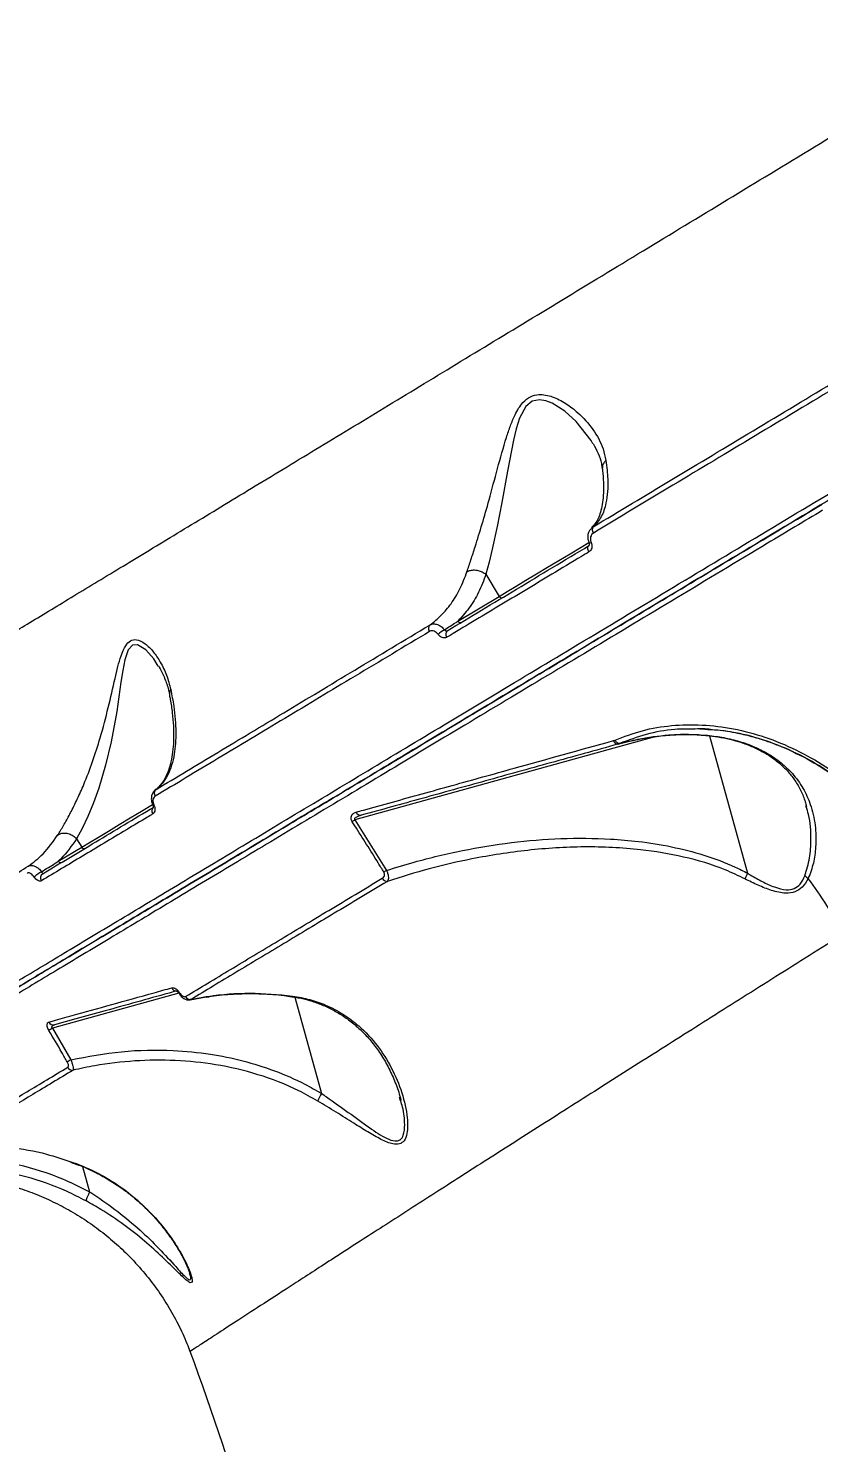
# Model space of a CAD drawing. Header units: millimetres. Extents: x -10374 to 11119, y -8221 to 9433.
# Drawn here: x 5060.3 to 5205.2, y 2134 to 2393.4 of the extents above; entities that cross this region are included whole.
import ezdxf

# ---------------------------------------------------------------- set-up
doc = ezdxf.new("R2010")
doc.units = ezdxf.units.MM
for name, color, linetype in [('DIKOM_ОБЪЕКТ', 7, 'Continuous'), ('DIKOM_РАЗМЕР_ЗОНА', 7, 'Continuous'), ('DIKOM_РАЗМЕР_ОБЪЕКТА', 7, 'Continuous')]:
    doc.layers.add(name, color=color, linetype=linetype)
doc.styles.add('style1', font='arial.ttf', dxfattribs={"width": 0.8})
doc.dimstyles.new('1-50', dxfattribs={"dimtxt": 300, "dimasz": 200, "dimexe": 100, "dimexo": 0, "dimgap": 100, "dimtad": 0, "dimdec": 0, "dimtxsty": 'style1', "dimcen": 0, "dimclrd": 7, "dimclre": 7, "dimadec": 1, "dimazin": 2, "dimtfac": 1, "dimtdec": 0, "dimtmove": 1, "dimatfit": 3, "dimfxl": 0, "dimlwd": 25, "dimlwe": 18, "dimarcsym": 0})

# ---------------------------------------------------------------- blocks, each defined once
blk = doc.blocks.new('*D15')
at = {"layer": 'Defpoints', "color": 0, "transparency": 16777216}
for p in [(-5227.87, 8308.78), (9119.43, -1150.4), (-5227.87, -1991.82)]:
    blk.add_point(p, dxfattribs=at)
at = {"layer": 'DIKOM_РАЗМЕР_ОБЪЕКТА', "color": 7, "lineweight": 18, "transparency": 16777216}
for p, q in [((-5227.87, -1991.82), (-5227.87, 8408.78)), ((9119.43, -1150.4), (9119.43, 8408.78))]:
    blk.add_line(p, q, dxfattribs=at)
at = {"layer": 'DIKOM_РАЗМЕР_ОБЪЕКТА', "color": 7, "lineweight": 25, "transparency": 16777216}
for p, q in [((-5027.87, 8308.78), (187.44, 8308.78)), ((8919.43, 8308.78), (1267.22, 8308.78))]:
    blk.add_line(p, q, dxfattribs=at)
at = {"layer": 'DIKOM_РАЗМЕР_ОБЪЕКТА', "color": 7, "transparency": 16777216}
for points in [[(-5027.87, 8342.11), (-5027.87, 8275.44), (-5227.87, 8308.78)], [(8919.43, 8342.11), (8919.43, 8275.44), (9119.43, 8308.78)]]:
    blk.add_solid(points, dxfattribs=at)
at = {"layer": 'DIKOM_РАЗМЕР_ОБЪЕКТА', "color": 0, "transparency": 16777216, "insert": (727.33, 8308.78), "char_height": 300, "attachment_point": 5, "style": 'style1'}
blk.add_mtext('14350', dxfattribs=at)
blk = doc.blocks.new('*D14')
at = {"layer": 'Defpoints', "color": 0, "transparency": 16777216}
for p in [(-7515.85, 9236.32), (11119.43, -1423.4), (-7515.85, -2401.58)]:
    blk.add_point(p, dxfattribs=at)
at = {"layer": 'DIKOM_РАЗМЕР_ЗОНА', "color": 7, "lineweight": 18, "transparency": 16777216}
for p, q in [((-7515.85, -2401.58), (-7515.85, 9336.32)), ((11119.43, -1423.4), (11119.43, 9336.32))]:
    blk.add_line(p, q, dxfattribs=at)
at = {"layer": 'DIKOM_РАЗМЕР_ЗОНА', "color": 7, "lineweight": 25, "transparency": 16777216}
for p, q in [((-7315.85, 9236.32), (77.56, 9236.32)), ((10919.43, 9236.32), (1157.34, 9236.32))]:
    blk.add_line(p, q, dxfattribs=at)
at = {"layer": 'DIKOM_РАЗМЕР_ЗОНА', "color": 7, "transparency": 16777216}
for points in [[(-7315.85, 9269.65), (-7315.85, 9202.98), (-7515.85, 9236.32)], [(10919.43, 9269.65), (10919.43, 9202.98), (11119.43, 9236.32)]]:
    blk.add_solid(points, dxfattribs=at)
at = {"layer": 'DIKOM_РАЗМЕР_ЗОНА', "color": 0, "transparency": 16777216, "insert": (617.45, 9236.32), "char_height": 300, "attachment_point": 5, "style": 'style1'}
blk.add_mtext('18650', dxfattribs=at)

msp = doc.modelspace()

# ---------------------------------------------------------------- linework, layer by layer
at = {"layer": 'DIKOM_ОБЪЕКТ', "color": 7, "linetype": 'Continuous', "lineweight": 15}
for p, q in [((5163.67, 2301.78), (5163.88, 2301.98)), ((5144.23, 2293.27), (5146.66, 2289.23)), ((5139.08, 2284.68), (5146.66, 2289.23)), ((5182.53, 2264.98), (5184.33, 2264.87)), ((5175.18, 2263.48), (5120.2, 2248.23)), ((5167.6, 2262.78), (5167.64, 2262.79)), ((5167.64, 2262.79), (5167.9, 2262.88)), ((5168.45, 2262.14), (5168.43, 2262.13)), ((5168.7, 2262.24), (5168.45, 2262.14)), ((5183.53, 2263.86), (5184.85, 2263.76)), ((5185.19, 2263.65), (5192.18, 2238.47)), ((5083.75, 2253.85), (5083.61, 2253.74)), ((5202.9, 2250.66), (5202.86, 2250.79)), ((5120.2, 2248.23), (5126, 2238.98)), ((5069.2, 2244.78), (5069.2, 2244.77)), ((5069.2, 2244.77), (5070.12, 2243.24)), ((5065.84, 2240.67), (5070.12, 2243.24)), ((5087.93, 2216.46), (5064.76, 2210.03)), ((5090.15, 2215.32), (5090.01, 2215.29)), ((5090.02, 2215.24), (5092.92, 2215.79)), ((5090.15, 2215.32), (5092.97, 2215.84)), ((5092.97, 2215.84), (5092.91, 2215.78)), ((5109.19, 2215.73), (5114.08, 2198.09)), ((5064.76, 2210.03), (5068.13, 2204.26)), ((5128.59, 2196.74), (5128.39, 2197.42)), ((5068.06, 2185.49), (5069.23, 2185.05)), ((5068.13, 2185.54), (5069.32, 2185.17)), ((5070.29, 2184.67), (5071.58, 2180.02)), ((5089.89, 2165.1), (5089.96, 2164.91)), ((5089.95, 2164.95), (5089.91, 2165.07))]:
    msp.add_line(p, q, dxfattribs=at)
at = {"layer": 'DIKOM_ОБЪЕКТ', "color": 7, "linetype": 'Continuous', "lineweight": 15, "flags": 128}
for points in [[(5163.82, 2317.21), (5163.52, 2317.82), (5160.78, 2321.27), (5158.7, 2323.16), (5156.35, 2324.65), (5155.22, 2325.09), (5154.06, 2325.29), (5152.69, 2325.02), (5151.53, 2324.07), (5150.38, 2321.9), (5149.76, 2319.92), (5149.27, 2317.85), (5148.18, 2312.17), (5147.16, 2306.45), (5146.29, 2302.06), (5145.37, 2297.88), (5144.79, 2295.48), (5144.23, 2293.28), (5144.23, 2293.28), (5144.23, 2293.28)], [(5146.66, 2289.23), (5148.1, 2290.1), (5149.74, 2291.09), (5151.56, 2292.18), (5153.5, 2293.34), (5155.52, 2294.56), (5157.59, 2295.8), (5159.66, 2297.05), (5161.69, 2298.26), (5163.09, 2299.11)], [(5163.1, 2297.37), (5163.01, 2297.55), (5162.95, 2297.72), (5162.91, 2297.9), (5162.89, 2298.07), (5162.91, 2298.22), (5162.95, 2298.35), (5163.02, 2298.46), (5163.11, 2298.53)], [(5084.16, 2276.46), (5083.35, 2277.77), (5081.87, 2279.44), (5080.36, 2280.35), (5079.41, 2280.25), (5078.67, 2279.41), (5078.04, 2277.6), (5077.64, 2275.61), (5077.32, 2273.48), (5076.54, 2268.11), (5075.54, 2262.57), (5074.51, 2258.25), (5073.25, 2254.03), (5072.29, 2251.37), (5071.26, 2248.88), (5070.21, 2246.68), (5069.2, 2244.78), (5069.2, 2244.78), (5069.2, 2244.78)], [(5168.43, 2262.13), (5168.34, 2262.12), (5168.23, 2262.13), (5168.11, 2262.18), (5168, 2262.26), (5167.89, 2262.36), (5167.79, 2262.49), (5167.71, 2262.63), (5167.64, 2262.79)], [(5183.46, 2263.82), (5183.46, 2263.82), (5183.53, 2263.86)], [(5070.12, 2243.24), (5071.56, 2244.11), (5073.22, 2245.1), (5075.04, 2246.2), (5076.98, 2247.37), (5079.02, 2248.59), (5081.1, 2249.84), (5083.1, 2251.04)], [(5083.17, 2250.96), (5083.17, 2250.96), (5083.17, 2250.96)], [(5087.98, 2216.39), (5087.98, 2216.39), (5088.01, 2216.43), (5088.09, 2216.5)]]:
    msp.add_lwpolyline(points, dxfattribs=at)
at = {"layer": 'DIKOM_ОБЪЕКТ', "color": 7, "linetype": 'Continuous', "lineweight": 15}
for centre, radius, start, end in [((5164.61, 2301.43), 0.908, 142.5642, 220.183), ((5163.06, 2299.98), 0.968, 272.8696, 297.4458), ((5147.07, 2289.42), 0.455, 204.675, 292.7059), ((5134.57, 2283.35), 0.905, 137.3181, 218.567), ((5140.43, 2276.77), 7.41, 121.0668, 132.2252), ((5137.73, 2282.28), 0.883, 134.2293, 219.5336), ((5139.5, 2284.87), 0.454, 204.6198, 292.761), ((5168.4, 2262.94), 0.815, 191.2044, 271.354), ((5084.35, 2253.11), 0.93, 130.2398, 215.2109), ((5083.91, 2249.87), 0.944, 135.2051, 214.949), ((5083.25, 2251.2), 0.252, 251.4701, 297.5574), ((5121.25, 2249.91), 0.837, 196.9552, 277.3918), ((5127.3, 2237.33), 13.02, 123.097, 125.6993), ((5070.53, 2243.43), 0.454, 204.6236, 292.7189), ((5064.76, 2234.61), 4.58, 115.8329, 136.5159), ((5063.51, 2237.59), 0.943, 124.9155, 213.9061), ((5066.25, 2240.86), 0.454, 204.5887, 292.7921), ((5134.03, 2225.95), 15.31, 121.6387, 123.8436), ((5126.15, 2238), 1.03, 206.3372, 269.9018), ((5204.73, 2239.78), 2.69, 221.3541, 237.9288), ((5140.13, 2190.41), 78.79, 27.913, 36.6975), ((5087.5, 2217.81), 0.941, 202.9072, 269.5972), ((5090.08, 2216.34), 1.01, 207.1809, 273.898), ((5064.93, 2211.56), 0.927, 204.8676, 283.2236), ((5070.15, 2200.93), 10.58, 120.6545, 124.7213), ((5073.61, 2194.61), 11.1, 119.6227, 123.492), ((5068.45, 2203.35), 1.01, 207.6507, 275.9483), ((4709, 2007.6), 407, 10.4024, 20.5984)]:
    msp.add_arc(centre, radius, start, end, dxfattribs=at)
for points, knots in [([(5035.27, 2269.09), (5036.35, 2269.74), (5038.52, 2271.06), (5043.08, 2273.82), (5048.55, 2277.13), (5055.01, 2281.04), (5062.41, 2285.52), (5070.72, 2290.56), (5079.97, 2296.16), (5090.11, 2302.3), (5101.1, 2308.96), (5112.89, 2316.11), (5125.43, 2323.71), (5138.68, 2331.75), (5152.64, 2340.22), (5167.28, 2349.1), (5182.53, 2358.36), (5198.33, 2367.95), (5214.6, 2377.84), (5231.31, 2387.99), (5248.42, 2398.4), (5265.92, 2409.05), (5283.73, 2419.9), (5301.77, 2430.89), (5319.95, 2441.98), (5338.23, 2453.14), (5356.59, 2464.35), (5374.99, 2475.61), (5393.36, 2486.86), (5411.62, 2498.05), (5429.67, 2509.13), (5446.14, 2519.26), (5461.07, 2528.45), (5469.99, 2533.94), (5474.45, 2536.69)], [0, 0, 0, 0, 0.031557, 0.063213, 0.09492, 0.126627, 0.158283, 0.189839, 0.221397, 0.253054, 0.284762, 0.31647, 0.348127, 0.379685, 0.411265, 0.442944, 0.474674, 0.506404, 0.538084, 0.569664, 0.601295, 0.633025, 0.664806, 0.696588, 0.728318, 0.75995, 0.791659, 0.823468, 0.855327, 0.887186, 0.918995, 0.950705, 0.975352, 1, 1, 1, 1]), ([(5025.64, 2199.02), (5025.69, 2199.05), (5025.81, 2199.12), (5026.94, 2199.8), (5029.28, 2201.21), (5032.76, 2203.3), (5037.4, 2206.09), (5043.21, 2209.58), (5050.07, 2213.7), (5057.93, 2218.42), (5066.71, 2223.7), (5076.56, 2229.62), (5087.5, 2236.19), (5099.51, 2243.4), (5112.32, 2251.1), (5125.87, 2259.25), (5140.09, 2267.79), (5155.21, 2276.87), (5171.21, 2286.49), (5188.06, 2296.61), (5205.18, 2306.9), (5222.47, 2317.29), (5239.85, 2327.73), (5257.8, 2338.52), (5276.3, 2349.63), (5295.28, 2361.04), (5314.6, 2372.64), (5334.2, 2384.42), (5354.03, 2396.34), (5374.15, 2408.42), (5394.5, 2420.65), (5415.01, 2432.98), (5435.23, 2445.13), (5455.11, 2457.07), (5474.58, 2468.77), (5493.97, 2480.42), (5513.19, 2491.97), (5532.18, 2503.38), (5549.45, 2513.75), (5560.17, 2520.2), (5564.91, 2523.04)], [0, 0, 0, 0, 0.015651, 0.042167, 0.068704, 0.09522, 0.122506, 0.149814, 0.177101, 0.203617, 0.230153, 0.256669, 0.283955, 0.311263, 0.33855, 0.365066, 0.391602, 0.418118, 0.445404, 0.472713, 0.499999, 0.52556, 0.551139, 0.576701, 0.602949, 0.629218, 0.655467, 0.681983, 0.708519, 0.735035, 0.762321, 0.78963, 0.816916, 0.843432, 0.869969, 0.896485, 0.923771, 0.951079, 0.978366, 1, 1, 1, 1]), ([(5565, 2521.93), (5560.27, 2519.09), (5549.67, 2512.72), (5532.64, 2502.49), (5513.96, 2491.27), (5494.85, 2479.78), (5475.41, 2468.1), (5455.71, 2456.26), (5435.82, 2444.31), (5415.77, 2432.27), (5395.6, 2420.15), (5375.37, 2407.99), (5355.17, 2395.85), (5335.1, 2383.79), (5315.46, 2372), (5296.29, 2360.48), (5277.6, 2349.25), (5259.2, 2338.19), (5241.17, 2327.35), (5223.58, 2316.79), (5206.28, 2306.39), (5189.32, 2296.2), (5172.75, 2286.24), (5156.82, 2276.67), (5141.61, 2267.53), (5127.19, 2258.87), (5113.61, 2250.71), (5100.91, 2243.08), (5089.1, 2235.98), (5078.2, 2229.43), (5068.26, 2223.46), (5059.33, 2218.1), (5051.95, 2213.66), (5045.93, 2210.04), (5041.03, 2207.1), (5036.85, 2204.59), (5033.35, 2202.49), (5030.57, 2200.82), (5028.56, 2199.61), (5027.28, 2198.84), (5027.1, 2198.73), (5027.01, 2198.68)], [0, 0, 0, 0, 0.021635, 0.048472, 0.075394, 0.102359, 0.129323, 0.156245, 0.183082, 0.209919, 0.236841, 0.263805, 0.29077, 0.317692, 0.344529, 0.370377, 0.3963, 0.422262, 0.448224, 0.474147, 0.499995, 0.526832, 0.553754, 0.580718, 0.607683, 0.634604, 0.661441, 0.688278, 0.7152, 0.742165, 0.769129, 0.796051, 0.822888, 0.844633, 0.866402, 0.88817, 0.909915, 0.932424, 0.954958, 0.977491, 1, 1, 1, 1]), ([(5163.88, 2301.98), (5168.66, 2304.85), (5178.2, 2310.59), (5193.18, 2319.59), (5208.62, 2328.87), (5221.94, 2336.88), (5230.13, 2341.8), (5232.92, 2343.47)], [0, 0, 0, 0, 0.220311, 0.440621, 0.663083, 0.885545, 1, 1, 1, 1]), ([(5233.1, 2342.43), (5230.31, 2340.75), (5222.16, 2335.85), (5208.91, 2327.88), (5193.47, 2318.61), (5178.4, 2309.55), (5168.74, 2303.75), (5163.91, 2300.84)], [0, 0, 0, 0, 0.114454, 0.334765, 0.555075, 0.777538, 1, 1, 1, 1]), ([(5140.75, 2293.74), (5140.99, 2294.46), (5141.46, 2295.88), (5142.4, 2298.79), (5143.53, 2302.47), (5144.92, 2307.3), (5146.34, 2312.69), (5147.61, 2317.26), (5148.69, 2320.51), (5149.61, 2322.75), (5150.77, 2324.7), (5152.34, 2325.94), (5154.23, 2326.39), (5156.5, 2325.9), (5158.9, 2324.66), (5161.5, 2322.64), (5163.96, 2319.89), (5165.63, 2316.85), (5166.07, 2314.85), (5166.22, 2314.13)], [0, 0, 0, 0, 0.044774, 0.089582, 0.160957, 0.232451, 0.323853, 0.41521, 0.450599, 0.485929, 0.532939, 0.566421, 0.5998, 0.653091, 0.71081, 0.768668, 0.859286, 0.94979, 1, 1, 1, 1]), ([(5163.88, 2317.24), (5164.2, 2316.64), (5164.84, 2315.46), (5165.37, 2313.94), (5165.48, 2312.99), (5165.51, 2312.69)], [0, 0, 0, 0, 0.403001, 0.804795, 1, 1, 1, 1]), ([(5166.22, 2314.13), (5166.36, 2312.97), (5166.59, 2310.91), (5166.54, 2308.38), (5166.21, 2305.97), (5165.45, 2303.63), (5164.41, 2302.54), (5163.88, 2301.98)], [0, 0, 0, 0, 0.202261, 0.356405, 0.51199, 0.753248, 1, 1, 1, 1]), ([(5166.22, 2314.13), (5166.2, 2314.12), (5166, 2313.94), (5165.71, 2313.55), (5165.52, 2313.06), (5165.58, 2312.79), (5165.6, 2312.71)], [0, 0, 0, 0, 0.04388, 0.440695, 0.852109, 1, 1, 1, 1]), ([(5165.54, 2312.7), (5165.56, 2312.58), (5165.69, 2311.66), (5165.78, 2310.14), (5165.79, 2308.17), (5165.63, 2306.44), (5165.33, 2304.95), (5164.91, 2303.71), (5164.39, 2302.75), (5163.94, 2302.16), (5163.64, 2301.94), (5163.56, 2301.88)], [0, 0, 0, 0, 0.020949, 0.150016, 0.280005, 0.410744, 0.542085, 0.67415, 0.807818, 0.945682, 1, 1, 1, 1]), ([(5027.01, 2198.67), (5027.12, 2198.74), (5027.34, 2198.88), (5029.13, 2199.95), (5031.95, 2201.65), (5035.91, 2204.02), (5040.95, 2207.05), (5047.07, 2210.73), (5054.29, 2215.07), (5062.58, 2220.05), (5071.89, 2225.64), (5082.19, 2231.83), (5093.42, 2238.58), (5104.79, 2245.41), (5116.1, 2252.21), (5127.15, 2258.85), (5138.74, 2265.81), (5150.97, 2273.16), (5163.85, 2280.9), (5177.38, 2289.03), (5191.35, 2297.42), (5201.01, 2303.23), (5205.84, 2306.13)], [0, 0, 0, 0, 0.053673, 0.107515, 0.161443, 0.215371, 0.269213, 0.322886, 0.376559, 0.430402, 0.484331, 0.53826, 0.592102, 0.645776, 0.689267, 0.732803, 0.77634, 0.819831, 0.864848, 0.909915, 0.954983, 1, 1, 1, 1]), ([(5205.93, 2305.01), (5202.55, 2302.99), (5193.46, 2297.52), (5179.13, 2288.91), (5163.13, 2279.3), (5147.68, 2270.02), (5132.84, 2261.1), (5118.69, 2252.6), (5105.53, 2244.69), (5093.38, 2237.39), (5082.25, 2230.7), (5071.95, 2224.51), (5062.56, 2218.87), (5054.13, 2213.8), (5046.84, 2209.43), (5040.7, 2205.74), (5035.68, 2202.72), (5031.7, 2200.33), (5028.81, 2198.6), (5027.06, 2197.54), (5026.66, 2197.3), (5026.66, 2197.3), (5026.66, 2197.3)], [0, 0, 0, 0, 0.031306, 0.084338, 0.137411, 0.190443, 0.245016, 0.299633, 0.354205, 0.407237, 0.46031, 0.513342, 0.567915, 0.622532, 0.677104, 0.730136, 0.783208, 0.83624, 0.890811, 0.945428, 1, 1, 1, 1, 1]), ([(5163.66, 2301.79), (5163.5, 2301.64), (5163.15, 2301.32), (5162.89, 2300.58), (5162.84, 2299.77), (5163.03, 2299.26), (5163.13, 2299.02)], [0, 0, 0, 0, 0.216945, 0.486635, 0.758134, 1, 1, 1, 1]), ([(5163.91, 2300.84), (5163.8, 2300.75), (5163.57, 2300.58), (5163.38, 2300.15), (5163.34, 2299.66), (5163.43, 2299.31), (5163.5, 2299.14), (5163.51, 2299.12)], [0, 0, 0, 0, 0.248698, 0.497474, 0.738927, 0.970255, 1, 1, 1, 1]), ([(5137.12, 2282.92), (5141.32, 2285.44), (5149.73, 2290.5), (5158.64, 2295.85), (5163.11, 2298.53)], [0, 0, 0, 0, 0.499448, 1, 1, 1, 1]), ([(5163.51, 2299.12), (5163.57, 2298.94), (5163.69, 2298.59), (5163.64, 2298.08), (5163.45, 2297.64), (5163.22, 2297.46), (5163.1, 2297.37)], [0, 0, 0, 0, 0.259161, 0.50217, 0.751101, 1, 1, 1, 1]), ([(5163.11, 2299.01), (5163.12, 2298.99), (5163.15, 2298.91), (5163.17, 2298.79), (5163.17, 2298.67), (5163.14, 2298.57), (5163.12, 2298.54), (5163.11, 2298.54), (5163.11, 2298.53)], [0, 0, 0, 0, 0.075078, 0.217323, 0.363857, 0.57366, 0.83627, 1, 1, 1, 1]), ([(5163.1, 2297.37), (5162.65, 2297.1), (5160.36, 2295.73), (5154.78, 2292.37), (5146.47, 2287.38), (5140.19, 2283.61), (5137.05, 2281.72)], [0, 0, 0, 0, 0.050769, 0.253853, 0.626699, 1, 1, 1, 1]), ([(5133.91, 2283.96), (5133.93, 2283.98), (5134.68, 2284.52), (5136.08, 2285.71), (5137.93, 2287.9), (5139.55, 2290.54), (5140.35, 2292.67), (5140.75, 2293.74)], [0, 0, 0, 0, 0.008898, 0.241783, 0.47728, 0.736826, 1, 1, 1, 1]), ([(5144.23, 2293.27), (5143.81, 2292.15), (5142.95, 2289.89), (5141.21, 2287.01), (5139.78, 2285.44), (5139.08, 2284.68)], [0, 0, 0, 0, 0.337218, 0.679132, 1, 1, 1, 1]), ([(5140.75, 2293.74), (5140.78, 2293.76), (5140.91, 2293.85), (5141.28, 2294), (5141.93, 2294.11), (5142.75, 2294.02), (5143.57, 2293.75), (5144.01, 2293.44), (5144.23, 2293.28)], [0, 0, 0, 0, 0.035022, 0.155244, 0.366438, 0.577627, 0.788828, 1, 1, 1, 1]), ([(5144.23, 2293.28), (5144.23, 2293.28), (5144.23, 2293.28), (5144.23, 2293.27), (5144.23, 2293.27)], [0, 0, 0, 0, 0.681938, 1, 1, 1, 1]), ([(5133.86, 2282.78), (5129.28, 2280.03), (5120.1, 2274.51), (5107.2, 2266.76), (5094.9, 2259.37), (5087.36, 2254.84), (5083.59, 2252.57)], [0, 0, 0, 0, 0.248596, 0.497191, 0.748595, 1, 1, 1, 1]), ([(5083.75, 2253.82), (5087.47, 2256.05), (5094.91, 2260.52), (5107.12, 2267.86), (5120.02, 2275.62), (5129.28, 2281.18), (5133.91, 2283.96)], [0, 0, 0, 0, 0.248595, 0.49719, 0.748594, 1, 1, 1, 1]), ([(5135.46, 2282.25), (5135.35, 2282.38), (5135.12, 2282.63), (5134.71, 2282.85), (5134.3, 2282.93), (5134.02, 2282.87), (5133.88, 2282.8), (5133.86, 2282.78)], [0, 0, 0, 0, 0.237685, 0.475484, 0.713718, 0.952016, 1, 1, 1, 1]), ([(5133.91, 2283.96), (5133.94, 2283.98), (5134.16, 2284.11), (5134.64, 2284.22), (5135.34, 2284.1), (5136.05, 2283.73), (5136.42, 2283.32), (5136.61, 2283.11)], [0, 0, 0, 0, 0.047985, 0.286156, 0.524263, 0.762067, 1, 1, 1, 1]), ([(5136.61, 2283.11), (5137.33, 2283.56), (5138.16, 2284.08), (5138.97, 2284.61), (5139.08, 2284.68)], [0, 0, 0, 0, 0.864947, 1, 1, 1, 1]), ([(5136.61, 2283.11), (5136.65, 2283.07), (5136.72, 2282.98), (5136.85, 2282.9), (5136.98, 2282.87), (5137.07, 2282.89), (5137.11, 2282.91), (5137.12, 2282.92)], [0, 0, 0, 0, 0.236922, 0.47432, 0.71251, 0.951037, 1, 1, 1, 1]), ([(5065.71, 2245.44), (5065.76, 2245.51), (5066.14, 2246.12), (5066.93, 2247.42), (5068.12, 2249.57), (5069.33, 2252.03), (5070.72, 2255.16), (5072.16, 2258.94), (5073.69, 2263.7), (5075.03, 2268.88), (5076.01, 2273.25), (5076.75, 2276.37), (5077.35, 2278.46), (5078.08, 2280.19), (5079.05, 2281.21), (5080.31, 2281.41), (5081.79, 2280.63), (5083.29, 2279.12), (5084.62, 2277.12), (5085.74, 2274.81), (5086.21, 2273.04), (5086.44, 2272.15)], [0, 0, 0, 0, 0.00563, 0.050811, 0.096013, 0.143869, 0.191764, 0.263315, 0.334976, 0.427091, 0.519183, 0.559018, 0.598782, 0.643819, 0.679927, 0.71607, 0.769121, 0.823719, 0.878453, 0.939228, 1, 1, 1, 1]), ([(5137.05, 2281.72), (5137.03, 2281.71), (5136.9, 2281.64), (5136.62, 2281.57), (5136.2, 2281.65), (5135.79, 2281.87), (5135.57, 2282.12), (5135.46, 2282.25)], [0, 0, 0, 0, 0.048906, 0.287072, 0.524943, 0.762481, 1, 1, 1, 1]), ([(5084.18, 2276.47), (5084.38, 2276.14), (5084.95, 2275.19), (5085.64, 2273.44), (5086.12, 2272.01), (5086.22, 2271.21), (5086.23, 2271.2)], [0, 0, 0, 0, 0.215405, 0.605662, 0.993745, 1, 1, 1, 1]), ([(5086.44, 2272.15), (5086.64, 2271.12), (5087.18, 2268.3), (5087.48, 2264.24), (5087.23, 2260.73), (5086.64, 2258.21), (5085.92, 2256.42), (5084.98, 2254.91), (5084.16, 2254.18), (5083.75, 2253.82)], [0, 0, 0, 0, 0.112803, 0.307377, 0.506236, 0.628029, 0.74983, 0.874916, 1, 1, 1, 1]), ([(5086.44, 2272.15), (5086.42, 2272.12), (5086.28, 2271.89), (5086.14, 2271.55), (5086.22, 2271.26), (5086.24, 2271.16)], [0, 0, 0, 0, 0.101423, 0.70172, 1, 1, 1, 1]), ([(5086.2, 2271.16), (5086.25, 2270.88), (5086.49, 2269.72), (5086.74, 2267.81), (5086.96, 2265.44), (5086.99, 2263.22), (5086.87, 2261.16), (5086.59, 2259.3), (5086.17, 2257.65), (5085.61, 2256.24), (5084.99, 2255.13), (5084.52, 2254.6), (5084.31, 2254.37)], [0, 0, 0, 0, 0.031036, 0.132291, 0.235912, 0.34199, 0.450456, 0.561103, 0.67363, 0.787868, 0.905261, 1, 1, 1, 1]), ([(5167.9, 2262.88), (5169.55, 2263.51), (5172.83, 2264.76), (5178.22, 2265.65), (5183.83, 2265.78), (5189.59, 2265.07), (5195.37, 2263.54), (5201.06, 2261.2), (5206.56, 2258.1), (5211.74, 2254.27), (5216.52, 2249.78), (5220.77, 2244.69), (5224.5, 2239.12), (5226.42, 2235.07), (5227.38, 2233.05)], [0, 0, 0, 0, 0.083619, 0.167166, 0.250417, 0.333852, 0.417303, 0.500488, 0.583737, 0.667138, 0.750457, 0.833394, 0.916626, 1, 1, 1, 1]), ([(5182.58, 2264.89), (5181.34, 2264.9), (5178.25, 2264.91), (5173.54, 2264.06), (5170.32, 2262.85), (5168.7, 2262.24)], [0, 0, 0, 0, 0.25215, 0.625609, 1, 1, 1, 1]), ([(5184.36, 2264.92), (5184.35, 2264.92), (5183.74, 2264.99), (5183.16, 2264.94), (5182.58, 2264.89)], [0, 0, 0, 0, 0.01417, 1, 1, 1, 1]), ([(5184.33, 2264.87), (5185.12, 2264.84), (5187.1, 2264.75), (5190.09, 2264.25), (5193.05, 2263.55), (5195.55, 2262.77), (5198.85, 2261.55), (5203.07, 2259.56), (5208.08, 2256.45), (5212.71, 2252.78), (5216.1, 2249.42), (5218.57, 2246.58), (5220.45, 2244.21), (5222.58, 2241.16), (5224.88, 2237.34), (5226.24, 2234.43), (5226.97, 2232.87)], [0, 0, 0, 0, 0.048561, 0.120557, 0.178513, 0.224385, 0.267973, 0.374674, 0.478755, 0.582324, 0.683611, 0.72439, 0.77529, 0.838007, 0.912996, 1, 1, 1, 1]), ([(5225.3, 2236.27), (5224.89, 2237.11), (5223.52, 2239.93), (5220.51, 2244.31), (5216.36, 2249.32), (5211.67, 2253.72), (5206.59, 2257.49), (5201.21, 2260.55), (5195.63, 2262.83), (5189.97, 2264.39), (5186.23, 2264.74), (5184.36, 2264.92)], [0, 0, 0, 0, 0.050708, 0.169155, 0.287633, 0.406797, 0.525033, 0.644142, 0.762783, 0.881224, 1, 1, 1, 1]), ([(5120.45, 2249.66), (5120.89, 2249.79), (5123.08, 2250.4), (5128.85, 2252), (5137.99, 2254.54), (5151.35, 2258.26), (5161.47, 2261.08), (5167.6, 2262.78)], [0, 0, 0, 0, 0.02999, 0.149953, 0.390072, 0.630191, 1, 1, 1, 1]), ([(5168.42, 2262.13), (5164.28, 2260.98), (5155.99, 2258.68), (5144.05, 2255.37), (5132.43, 2252.15), (5125.05, 2250.1), (5121.36, 2249.08)], [0, 0, 0, 0, 0.249269, 0.498539, 0.74927, 1, 1, 1, 1]), ([(5168.7, 2262.24), (5168.63, 2262.25), (5168.49, 2262.26), (5168.26, 2262.4), (5168.05, 2262.61), (5167.95, 2262.79), (5167.9, 2262.88)], [0, 0, 0, 0, 0.24366, 0.500032, 0.756443, 1, 1, 1, 1]), ([(5168.42, 2262.13), (5168.42, 2262.13), (5168.43, 2262.13), (5168.43, 2262.13), (5168.43, 2262.13)], [0, 0, 0, 0, 0.712564, 1, 1, 1, 1]), ([(5168.48, 2262.13), (5168.6, 2262.16), (5169.37, 2262.38), (5171.28, 2262.86), (5174.2, 2263.41), (5177.44, 2263.79), (5180.34, 2263.92), (5182.31, 2263.91), (5183.29, 2263.83), (5183.46, 2263.81)], [0, 0, 0, 0, 0.023606, 0.15945, 0.390491, 0.610743, 0.803222, 0.965139, 1, 1, 1, 1]), ([(5168.7, 2262.24), (5169.82, 2262.52), (5172.79, 2263.26), (5176.79, 2263.79), (5180.64, 2263.99), (5182.57, 2263.9), (5183.53, 2263.86)], [0, 0, 0, 0, 0.231939, 0.611515, 0.805873, 1, 1, 1, 1]), ([(5183.46, 2263.81), (5183.75, 2263.8), (5184.19, 2263.78), (5184.63, 2263.72), (5184.78, 2263.7)], [0, 0, 0, 0, 0.656181, 1, 1, 1, 1]), ([(5184.77, 2263.7), (5185.44, 2263.63), (5186.86, 2263.48), (5188.93, 2263.06), (5191, 2262.48), (5192.98, 2261.73), (5194.88, 2260.82), (5196.65, 2259.72), (5198.27, 2258.46), (5199.7, 2257.03), (5200.95, 2255.41), (5201.98, 2253.58), (5202.66, 2252), (5202.9, 2250.99), (5202.97, 2250.7)], [0, 0, 0, 0, 0.06612, 0.141663, 0.217038, 0.296054, 0.379132, 0.466045, 0.556665, 0.650331, 0.747159, 0.850338, 0.957268, 1, 1, 1, 1]), ([(5184.78, 2263.74), (5184.79, 2263.73), (5184.82, 2263.72), (5184.84, 2263.75), (5184.85, 2263.76)], [0, 0, 0, 0, 0.741456, 1, 1, 1, 1]), ([(5184.85, 2263.76), (5185.86, 2263.63), (5187.89, 2263.38), (5190.76, 2262.66), (5193.43, 2261.69), (5196.02, 2260.39), (5198.38, 2258.75), (5200.6, 2256.63), (5202.42, 2254.09), (5203.85, 2250.94), (5204.69, 2247.32), (5204.76, 2243.68), (5204.36, 2240.31), (5203.65, 2238.43), (5203.3, 2237.49)], [0, 0, 0, 0, 0.064644, 0.129335, 0.196356, 0.263415, 0.343031, 0.422693, 0.518014, 0.613386, 0.726679, 0.839981, 0.920081, 1, 1, 1, 1]), ([(5083.79, 2253.82), (5083.73, 2253.79), (5083.45, 2253.65), (5083.1, 2253.17), (5082.87, 2252.45), (5082.88, 2251.67), (5083.09, 2251.19), (5083.19, 2250.97)], [0, 0, 0, 0, 0.06893, 0.311651, 0.552373, 0.799963, 1, 1, 1, 1]), ([(5083.59, 2252.57), (5083.48, 2252.47), (5083.28, 2252.3), (5083.17, 2251.87), (5083.19, 2251.43), (5083.31, 2251.13), (5083.36, 2250.98)], [0, 0, 0, 0, 0.329248, 0.579752, 0.788632, 1, 1, 1, 1]), ([(5083.13, 2249.33), (5082.81, 2249.13), (5081.18, 2248.15), (5076.77, 2245.51), (5070.14, 2241.52), (5065.2, 2238.55), (5062.73, 2237.07)], [0, 0, 0, 0, 0.044142, 0.220721, 0.610016, 1, 1, 1, 1]), ([(5062.97, 2238.37), (5066.14, 2240.27), (5072.48, 2244.08), (5079.71, 2248.42), (5083.33, 2250.6)], [0, 0, 0, 0, 0.499271, 1, 1, 1, 1]), ([(5083.36, 2250.98), (5083.43, 2250.82), (5083.55, 2250.5), (5083.56, 2250.04), (5083.45, 2249.63), (5083.27, 2249.41), (5083.15, 2249.34), (5083.13, 2249.33)], [0, 0, 0, 0, 0.214752, 0.425906, 0.681694, 0.964147, 1, 1, 1, 1]), ([(5083.17, 2250.96), (5083.17, 2250.94), (5083.21, 2250.88), (5083.24, 2250.76), (5083.26, 2250.63), (5083.25, 2250.53), (5083.25, 2250.52), (5083.25, 2250.52)], [0, 0, 0, 0, 0.066423, 0.234485, 0.431543, 0.685359, 1, 1, 1, 1]), ([(5119.71, 2247.9), (5119.65, 2248), (5119.55, 2248.19), (5119.48, 2248.49), (5119.5, 2248.81), (5119.65, 2249.18), (5119.98, 2249.49), (5120.3, 2249.61), (5120.45, 2249.66)], [0, 0, 0, 0, 0.109875, 0.22007, 0.325762, 0.492529, 0.753716, 1, 1, 1, 1]), ([(5121.36, 2249.08), (5121.19, 2249.03), (5120.86, 2248.93), (5120.46, 2248.75), (5120.21, 2248.58), (5120.11, 2248.46), (5120.1, 2248.38), (5120.1, 2248.35), (5120.11, 2248.31), (5120.14, 2248.27), (5120.17, 2248.25), (5120.2, 2248.23)], [0, 0, 0, 0, 0.316974, 0.627084, 0.791353, 0.870494, 0.897833, 0.925394, 0.933232, 0.960355, 1, 1, 1, 1]), ([(5202.7, 2238), (5203.03, 2239.08), (5203.68, 2241.27), (5203.85, 2245.1), (5203.7, 2248.3), (5203.06, 2250.19), (5202.9, 2250.66)], [0, 0, 0, 0, 0.254456, 0.515039, 0.877781, 1, 1, 1, 1]), ([(5125.5, 2238.66), (5125.16, 2239.23), (5123.42, 2242.07), (5121.48, 2245.15), (5119.87, 2247.64), (5119.71, 2247.9)], [0, 0, 0, 0, 0.18316, 0.915887, 1, 1, 1, 1]), ([(5060.34, 2239.75), (5061.27, 2240.46), (5063.31, 2242.03), (5064.87, 2244.24), (5065.71, 2245.44)], [0, 0, 0, 0, 0.457451, 1, 1, 1, 1]), ([(5065.71, 2245.44), (5065.74, 2245.46), (5065.91, 2245.6), (5066.32, 2245.79), (5067.02, 2245.87), (5067.81, 2245.71), (5068.59, 2245.35), (5068.99, 2244.97), (5069.2, 2244.78)], [0, 0, 0, 0, 0.031946, 0.204864, 0.403651, 0.602443, 0.801232, 1, 1, 1, 1]), ([(5069.2, 2244.77), (5068.28, 2243.49), (5067.24, 2242.03), (5065.99, 2240.82), (5065.84, 2240.67)], [0, 0, 0, 0, 0.87859, 1, 1, 1, 1]), ([(5126, 2238.98), (5127.69, 2239.5), (5132.27, 2240.91), (5139.9, 2242.72), (5148.88, 2244.2), (5157.96, 2244.94), (5165.75, 2244.89), (5172.51, 2244.31), (5178.25, 2243.4), (5184.2, 2241.88), (5188.84, 2240.16), (5191.42, 2238.85), (5192.18, 2238.47)], [0, 0, 0, 0, 0.078334, 0.212592, 0.347266, 0.481793, 0.615849, 0.691666, 0.782072, 0.872619, 0.962812, 1, 1, 1, 1]), ([(5191.7, 2237.43), (5190.51, 2238), (5186.9, 2239.71), (5180.47, 2241.6), (5171.8, 2243.03), (5162.22, 2243.47), (5151.87, 2242.82), (5142.4, 2241.33), (5133.81, 2239.37), (5128.7, 2237.77), (5126.15, 2236.97)], [0, 0, 0, 0, 0.058811, 0.17772, 0.296817, 0.450947, 0.605624, 0.760044, 0.88002, 1, 1, 1, 1]), ([(5036.23, 2225.26), (5037.89, 2226.26), (5041.21, 2228.25), (5046.98, 2231.72), (5053.27, 2235.5), (5057.98, 2238.33), (5060.34, 2239.75)], [0, 0, 0, 0, 0.249097, 0.498194, 0.749097, 1, 1, 1, 1]), ([(5061.44, 2237.76), (5061.34, 2237.89), (5061.14, 2238.14), (5060.8, 2238.4), (5060.47, 2238.54), (5060.25, 2238.53), (5060.15, 2238.48), (5060.12, 2238.47)], [0, 0, 0, 0, 0.221103, 0.441835, 0.674484, 0.925119, 1, 1, 1, 1]), ([(5060.34, 2239.75), (5060.38, 2239.77), (5060.59, 2239.88), (5061.02, 2239.93), (5061.63, 2239.74), (5062.24, 2239.35), (5062.59, 2238.94), (5062.77, 2238.73)], [0, 0, 0, 0, 0.073519, 0.319831, 0.55078, 0.773439, 1, 1, 1, 1]), ([(5062.77, 2238.73), (5063.6, 2239.25), (5064.63, 2239.89), (5065.64, 2240.54), (5065.84, 2240.67)], [0, 0, 0, 0, 0.80587, 1, 1, 1, 1]), ([(5062.77, 2238.73), (5062.79, 2238.69), (5062.82, 2238.64), (5062.86, 2238.56), (5062.91, 2238.48), (5062.96, 2238.4), (5062.97, 2238.37), (5062.97, 2238.37), (5062.97, 2238.37)], [0, 0, 0, 0, 0.159975, 0.18655, 0.396546, 0.639926, 0.917309, 1, 1, 1, 1]), ([(5125.22, 2237.54), (5125.32, 2237.61), (5125.48, 2237.73), (5125.61, 2237.99), (5125.64, 2238.24), (5125.61, 2238.46), (5125.54, 2238.6), (5125.5, 2238.66)], [0, 0, 0, 0, 0.319579, 0.56183, 0.727837, 0.863929, 1, 1, 1, 1]), ([(5126, 2238.98), (5126.07, 2238.8), (5126.22, 2238.45), (5126.33, 2237.92), (5126.35, 2237.47), (5126.28, 2237.14), (5126.19, 2237.02), (5126.15, 2236.97)], [0, 0, 0, 0, 0.202224, 0.404309, 0.610628, 0.841057, 1, 1, 1, 1]), ([(5192.18, 2238.46), (5192.08, 2238.28), (5191.91, 2237.93), (5191.77, 2237.6), (5191.71, 2237.45), (5191.7, 2237.43)], [0, 0, 0, 0, 0.499588, 0.915591, 1, 1, 1, 1]), ([(5192.18, 2238.47), (5192.18, 2238.47), (5192.18, 2238.47), (5192.18, 2238.47), (5192.18, 2238.46), (5192.18, 2238.46)], [0, 0, 0, 0, 0.46751, 0.824027, 1, 1, 1, 1]), ([(5192.18, 2238.46), (5192.18, 2238.46), (5192.34, 2238.37), (5193.23, 2237.83), (5194.85, 2236.91), (5197.06, 2235.89), (5199.1, 2235.33), (5200.78, 2235.56), (5202, 2236.48), (5202.45, 2237.45), (5202.7, 2238)], [0, 0, 0, 0, 0.000272, 0.041452, 0.224296, 0.406574, 0.584979, 0.712477, 0.840452, 1, 1, 1, 1]), ([(5062.73, 2237.07), (5062.71, 2237.06), (5062.61, 2237), (5062.39, 2237), (5062.07, 2237.13), (5061.73, 2237.38), (5061.54, 2237.63), (5061.44, 2237.76)], [0, 0, 0, 0, 0.07334, 0.322525, 0.555051, 0.777386, 1, 1, 1, 1]), ([(5089.18, 2215.87), (5091.88, 2217.5), (5097.28, 2220.74), (5106.07, 2226.03), (5115.32, 2231.59), (5121.92, 2235.56), (5125.22, 2237.54)], [0, 0, 0, 0, 0.249121, 0.498242, 0.749121, 1, 1, 1, 1]), ([(5126.15, 2236.97), (5122.87, 2235), (5116.33, 2231.06), (5107.11, 2225.52), (5098.3, 2220.22), (5092.86, 2216.96), (5090.15, 2215.32)], [0, 0, 0, 0, 0.249121, 0.498243, 0.749121, 1, 1, 1, 1]), ([(5203.3, 2237.49), (5202.97, 2236.92), (5202.38, 2235.88), (5200.91, 2234.94), (5198.95, 2234.69), (5196.63, 2235.23), (5194.13, 2236.23), (5192.52, 2237.03), (5191.7, 2237.43)], [0, 0, 0, 0, 0.167275, 0.304326, 0.441679, 0.637034, 0.816718, 1, 1, 1, 1]), ([(5209.74, 2227.29), (5205.58, 2224.68), (5197.26, 2219.44), (5185.43, 2211.97), (5174.1, 2204.8), (5162.97, 2197.75), (5152.2, 2190.88), (5141.88, 2184.3), (5132.33, 2178.17), (5123.59, 2172.56), (5115.74, 2167.49), (5109.02, 2163.14), (5103.39, 2159.49), (5098.79, 2156.5), (5095.09, 2154.09), (5092.33, 2152.29), (5090.64, 2151.19), (5089.89, 2150.7), (5090.05, 2150.8), (5090.08, 2150.82)], [0, 0, 0, 0, 0.056667, 0.113334, 0.170566, 0.227797, 0.291065, 0.354381, 0.417648, 0.48278, 0.547966, 0.613098, 0.674375, 0.735698, 0.796975, 0.86002, 0.923116, 0.986161, 1, 1, 1, 1]), ([(5064.09, 2211.17), (5064.37, 2211.25), (5065.76, 2211.64), (5069.49, 2212.67), (5075.56, 2214.36), (5081.76, 2216.09), (5085.56, 2217.15), (5086.64, 2217.45)], [0, 0, 0, 0, 0.041373, 0.206872, 0.538155, 0.869437, 1, 1, 1, 1]), ([(5087.65, 2216.9), (5083.61, 2215.78), (5075.53, 2213.54), (5068.61, 2211.62), (5065.14, 2210.66)], [0, 0, 0, 0, 0.499178, 1, 1, 1, 1]), ([(5086.64, 2217.45), (5086.75, 2217.46), (5086.98, 2217.48), (5087.39, 2217.28), (5087.78, 2216.95), (5087.99, 2216.64), (5088.09, 2216.5)], [0, 0, 0, 0, 0.259146, 0.517709, 0.781216, 1, 1, 1, 1]), ([(5087.49, 2216.88), (5087.49, 2216.88), (5087.48, 2216.88), (5087.57, 2216.84), (5087.72, 2216.73), (5087.87, 2216.56), (5087.95, 2216.43), (5087.98, 2216.38)], [0, 0, 0, 0, 0.123183, 0.345637, 0.601119, 0.848384, 1, 1, 1, 1]), ([(5087.99, 2216.39), (5088.11, 2216.21), (5088.39, 2215.81), (5088.93, 2215.42), (5089.5, 2215.21), (5089.86, 2215.25), (5090.01, 2215.27)], [0, 0, 0, 0, 0.244465, 0.557367, 0.814698, 1, 1, 1, 1]), ([(5088.09, 2216.5), (5088.12, 2216.46), (5088.22, 2216.3), (5088.43, 2216.07), (5088.71, 2215.88), (5088.98, 2215.8), (5089.11, 2215.85), (5089.18, 2215.87)], [0, 0, 0, 0, 0.07989, 0.318135, 0.555587, 0.777408, 1, 1, 1, 1]), ([(5092.92, 2215.75), (5093.56, 2215.85), (5095.57, 2216.18), (5098.98, 2216.4), (5103.11, 2216.4), (5106.34, 2216.19), (5108.18, 2215.88), (5108.66, 2215.8)], [0, 0, 0, 0, 0.123632, 0.386703, 0.647869, 0.907342, 1, 1, 1, 1]), ([(5092.97, 2215.84), (5093.08, 2215.85), (5095.73, 2216.25), (5101.02, 2216.71), (5106.19, 2216.21), (5108.79, 2215.95)], [0, 0, 0, 0, 0.02097, 0.505579, 1, 1, 1, 1]), ([(5108.66, 2215.81), (5109.04, 2215.76), (5110.14, 2215.6), (5111.91, 2215.15), (5113.96, 2214.45), (5115.97, 2213.54), (5117.92, 2212.41), (5119.83, 2211.02), (5121.67, 2209.37), (5123.4, 2207.45), (5124.96, 2205.31), (5126.35, 2202.94), (5127.52, 2200.36), (5128.28, 2198.26), (5128.58, 2197.05), (5128.65, 2196.77)], [0, 0, 0, 0, 0.033593, 0.095829, 0.161531, 0.230815, 0.304066, 0.381768, 0.467912, 0.557975, 0.652715, 0.752466, 0.857221, 0.967002, 1, 1, 1, 1]), ([(5108.67, 2215.86), (5108.69, 2215.85), (5108.72, 2215.84), (5108.76, 2215.9), (5108.79, 2215.94), (5108.79, 2215.95)], [0, 0, 0, 0, 0.494752, 0.837452, 1, 1, 1, 1]), ([(5108.79, 2215.95), (5109.85, 2215.76), (5111.96, 2215.37), (5115.12, 2214.25), (5118.16, 2212.64), (5121.41, 2210.19), (5124.43, 2206.92), (5127.03, 2202.76), (5128.94, 2198.23), (5129.75, 2194.59), (5129.9, 2192.11), (5129.78, 2190.63), (5129.34, 2189.39), (5128.42, 2188.73), (5126.97, 2188.76), (5124.97, 2189.61), (5122.56, 2191), (5119.82, 2192.73), (5116.78, 2194.65), (5114.52, 2196.01), (5113.39, 2196.69)], [0, 0, 0, 0, 0.048205, 0.096466, 0.156482, 0.216595, 0.305093, 0.393743, 0.486956, 0.579989, 0.611338, 0.642625, 0.679786, 0.710025, 0.740288, 0.78625, 0.834097, 0.882076, 0.941034, 1, 1, 1, 1]), ([(5064.12, 2209.62), (5064.06, 2209.75), (5063.92, 2209.99), (5063.81, 2210.36), (5063.77, 2210.68), (5063.82, 2210.94), (5063.93, 2211.11), (5064.04, 2211.15), (5064.09, 2211.17)], [0, 0, 0, 0, 0.164286, 0.329168, 0.489703, 0.661612, 0.861378, 1, 1, 1, 1]), ([(5065.14, 2210.66), (5065.09, 2210.64), (5064.95, 2210.6), (5064.79, 2210.51), (5064.67, 2210.41), (5064.62, 2210.32), (5064.61, 2210.26), (5064.62, 2210.2), (5064.64, 2210.14), (5064.69, 2210.08), (5064.73, 2210.05), (5064.76, 2210.03)], [0, 0, 0, 0, 0.18521, 0.43059, 0.610205, 0.693425, 0.746539, 0.808366, 0.866748, 0.929982, 1, 1, 1, 1]), ([(5067.49, 2203.87), (5067.16, 2204.44), (5066.05, 2206.37), (5064.92, 2208.28), (5064.12, 2209.62)], [0, 0, 0, 0, 0.299634, 1, 1, 1, 1]), ([(5068.13, 2204.26), (5071.22, 2204.84), (5077.41, 2206), (5086.03, 2206.15), (5093.46, 2205.43), (5099.68, 2204.16), (5105.49, 2202.34), (5110.3, 2200.26), (5113.07, 2198.67), (5114.08, 2198.09)], [0, 0, 0, 0, 0.199256, 0.398456, 0.542935, 0.670809, 0.798991, 0.926743, 1, 1, 1, 1]), ([(5043.42, 2188.37), (5044.88, 2189.24), (5047.81, 2191), (5053.43, 2194.38), (5059.89, 2198.27), (5065, 2201.34), (5067.56, 2202.88)], [0, 0, 0, 0, 0.248616, 0.497232, 0.748616, 1, 1, 1, 1]), ([(5068.56, 2202.35), (5066.03, 2200.83), (5060.97, 2197.79), (5054.53, 2193.91), (5048.88, 2190.51), (5045.92, 2188.73), (5044.44, 2187.85)], [0, 0, 0, 0, 0.248616, 0.497231, 0.748616, 1, 1, 1, 1]), ([(5067.56, 2202.88), (5067.57, 2202.88), (5067.61, 2202.91), (5067.68, 2202.99), (5067.71, 2203.16), (5067.69, 2203.37), (5067.62, 2203.62), (5067.53, 2203.78), (5067.49, 2203.87)], [0, 0, 0, 0, 0.035424, 0.257393, 0.448262, 0.628101, 0.814308, 1, 1, 1, 1]), ([(5068.13, 2204.26), (5068.2, 2204.06), (5068.35, 2203.66), (5068.51, 2203.11), (5068.59, 2202.68), (5068.6, 2202.44), (5068.57, 2202.37), (5068.56, 2202.35)], [0, 0, 0, 0, 0.222095, 0.444399, 0.665086, 0.892247, 1, 1, 1, 1]), ([(5113.39, 2196.69), (5112.24, 2197.34), (5108.74, 2199.3), (5102.48, 2201.7), (5094.86, 2203.49), (5087.28, 2204.26), (5079.87, 2204.16), (5073.61, 2203.44), (5069.88, 2202.63), (5068.56, 2202.35)], [0, 0, 0, 0, 0.085361, 0.258266, 0.431298, 0.591295, 0.751845, 0.911965, 1, 1, 1, 1]), ([(5114.08, 2198.08), (5113.97, 2197.89), (5113.75, 2197.5), (5113.53, 2197.05), (5113.43, 2196.8), (5113.4, 2196.71), (5113.39, 2196.69)], [0, 0, 0, 0, 0.341333, 0.682738, 0.934065, 1, 1, 1, 1]), ([(5114.08, 2198.09), (5114.08, 2198.09), (5114.08, 2198.09), (5114.08, 2198.08), (5114.08, 2198.08), (5114.08, 2198.08)], [0, 0, 0, 0, 0.420412, 0.788318, 1, 1, 1, 1]), ([(5114.08, 2198.08), (5114.08, 2198.08), (5114.4, 2197.88), (5116.05, 2196.7), (5119.05, 2194.6), (5122.16, 2192.3), (5124.47, 2190.72), (5126.05, 2189.79), (5127.45, 2189.28), (5128.2, 2189.41), (5128.74, 2189.76), (5129.24, 2190.55), (5129.4, 2192.64), (5129.18, 2194.87), (5128.71, 2196.36), (5128.59, 2196.74)], [0, 0, 0, 0, 0.000147, 0.037369, 0.202154, 0.370065, 0.440726, 0.51258, 0.587235, 0.642867, 0.649366, 0.711729, 0.808708, 0.950842, 1, 1, 1, 1]), ([(5037.23, 2185.8), (5038.7, 2186.01), (5041.66, 2186.41), (5046.18, 2186.57), (5050.74, 2186.37), (5056.61, 2185.6), (5062.28, 2184.12), (5067.67, 2182.03), (5070.28, 2180.69), (5071.58, 2180.02)], [0, 0, 0, 0, 0.12645, 0.252899, 0.382869, 0.512837, 0.753111, 0.876557, 1, 1, 1, 1]), ([(5050.13, 2188.39), (5052.38, 2188.37), (5056.94, 2188.34), (5063, 2187.28), (5066.66, 2186.04), (5068.13, 2185.54)], [0, 0, 0, 0, 0.369549, 0.746296, 1, 1, 1, 1]), ([(5070.92, 2178.37), (5069.75, 2178.98), (5066.21, 2180.8), (5059.87, 2183.01), (5052.31, 2184.43), (5044.91, 2184.78), (5040.26, 2184.21), (5037.92, 2183.93)], [0, 0, 0, 0, 0.116112, 0.348862, 0.587347, 0.791863, 1, 1, 1, 1]), ([(5069.23, 2185.08), (5069.65, 2184.92), (5070.79, 2184.49), (5071.86, 2183.97), (5072.54, 2183.63)], [0, 0, 0, 0, 0.362925, 1, 1, 1, 1]), ([(5069.27, 2185.17), (5069.28, 2185.16), (5069.29, 2185.15), (5069.31, 2185.16), (5069.32, 2185.17)], [0, 0, 0, 0, 0.622147, 1, 1, 1, 1]), ([(5069.32, 2185.17), (5070.67, 2184.59), (5073.38, 2183.43), (5077.45, 2180.92), (5081.41, 2177.7), (5084.87, 2173.96), (5087.56, 2170.19), (5089.12, 2167.36), (5089.96, 2165.42), (5090.33, 2164.3), (5090.44, 2163.46), (5090.11, 2163.27), (5089.45, 2163.71), (5088.66, 2164.42), (5087.25, 2165.81), (5085.91, 2167.1), (5084.93, 2168.06)], [0, 0, 0, 0, 0.087564, 0.175273, 0.296685, 0.418273, 0.523938, 0.62937, 0.669926, 0.710363, 0.752465, 0.794964, 0.831963, 0.86686, 0.901859, 1, 1, 1, 1]), ([(5035.75, 2182.59), (5036.47, 2182.7), (5038.33, 2182.98), (5041.39, 2183.18), (5044.93, 2183.19), (5048.52, 2182.93), (5052.14, 2182.41), (5055.73, 2181.62), (5059.28, 2180.56), (5062.75, 2179.24), (5066.13, 2177.65), (5069.39, 2175.81), (5072.5, 2173.73), (5075.46, 2171.42), (5078.34, 2168.8), (5081.08, 2165.88), (5083.62, 2162.67), (5085.88, 2159.31), (5087.81, 2155.82), (5089.17, 2152.97), (5089.78, 2151.25), (5089.95, 2150.77)], [0, 0, 0, 0, 0.03209, 0.082935, 0.135108, 0.188174, 0.241852, 0.295962, 0.350387, 0.405044, 0.459879, 0.514851, 0.569931, 0.625093, 0.680323, 0.741306, 0.80156, 0.860977, 0.919608, 0.977497, 1, 1, 1, 1]), ([(5072.54, 2183.63), (5072.63, 2183.59), (5073.56, 2183.16), (5075.23, 2182.19), (5077.54, 2180.71), (5079.74, 2178.99), (5081.86, 2177.07), (5083.88, 2174.94), (5085.7, 2172.7), (5087.2, 2170.53), (5088.34, 2168.63), (5089.13, 2167.12), (5089.62, 2166.01), (5089.88, 2165.3), (5089.95, 2165.05), (5089.97, 2164.96)], [0, 0, 0, 0, 0.010156, 0.097985, 0.190118, 0.285694, 0.385262, 0.493086, 0.605005, 0.710216, 0.798122, 0.874932, 0.933656, 0.975804, 1, 1, 1, 1]), ([(5071.58, 2180.01), (5071.48, 2179.82), (5071.28, 2179.42), (5071.05, 2178.91), (5070.94, 2178.57), (5070.91, 2178.42), (5070.92, 2178.38), (5070.92, 2178.37)], [0, 0, 0, 0, 0.252582, 0.505103, 0.757583, 0.948695, 1, 1, 1, 1]), ([(5071.58, 2180.02), (5071.58, 2180.02), (5071.58, 2180.02), (5071.58, 2180.01), (5071.58, 2180.01), (5071.58, 2180.01)], [0, 0, 0, 0, 0.454595, 0.827352, 1, 1, 1, 1]), ([(5071.58, 2180.01), (5071.58, 2180.01), (5071.83, 2179.85), (5073.62, 2178.73), (5076.83, 2176.44), (5080.81, 2173.1), (5084.35, 2169.64), (5086.75, 2167), (5088.28, 2165.31), (5089.11, 2164.45), (5089.74, 2163.91), (5090, 2163.89), (5090.12, 2164.1), (5090.14, 2164.39), (5089.99, 2164.84), (5089.95, 2164.95)], [0, 0, 0, 0, 0.000125, 0.027892, 0.198815, 0.373424, 0.537621, 0.705006, 0.760529, 0.817037, 0.872305, 0.91777, 0.92728, 0.981827, 1, 1, 1, 1]), ([(5084.93, 2168.06), (5083.87, 2169.04), (5081.69, 2171.06), (5077.9, 2174.02), (5074.27, 2176.49), (5071.84, 2177.86), (5070.92, 2178.37)], [0, 0, 0, 0, 0.268478, 0.549136, 0.829618, 1, 1, 1, 1])]:
    msp.add_open_spline(points, degree=3, knots=knots, dxfattribs=at)

# ---------------------------------------------------------------- dimensions: what is measured, and where the dimension line sits
at = {"layer": 'DIKOM_РАЗМЕР_ЗОНА'}
dim = msp.add_linear_dim(base=(-7515.85, 9236.32), p1=(11119.43, -1423.4), p2=(-7515.85, -2401.58), angle=180, text='18650', dimstyle='1-50', override={"dimscale": 1, "dimtix": 0, "dimtofl": 1, "dimtmove": 1, "dimatfit": 3}, dxfattribs=at)
dim.commit()
dim.dimension.update_dxf_attribs({"geometry": '*D14', "text_midpoint": (617.45, 9236.32), "dimtype": 160})
at = {"layer": 'DIKOM_РАЗМЕР_ОБЪЕКТА'}
dim = msp.add_linear_dim(base=(-5227.87, 8308.78), p1=(9119.43, -1150.4), p2=(-5227.87, -1991.82), angle=180, text='14350', dimstyle='1-50', override={"dimscale": 1, "dimtix": 0, "dimtofl": 1, "dimtmove": 1, "dimatfit": 3}, dxfattribs=at)
dim.commit()
dim.dimension.update_dxf_attribs({"geometry": '*D15', "text_midpoint": (727.33, 8308.78), "dimtype": 160})

doc.saveas('drawing.dxf')
